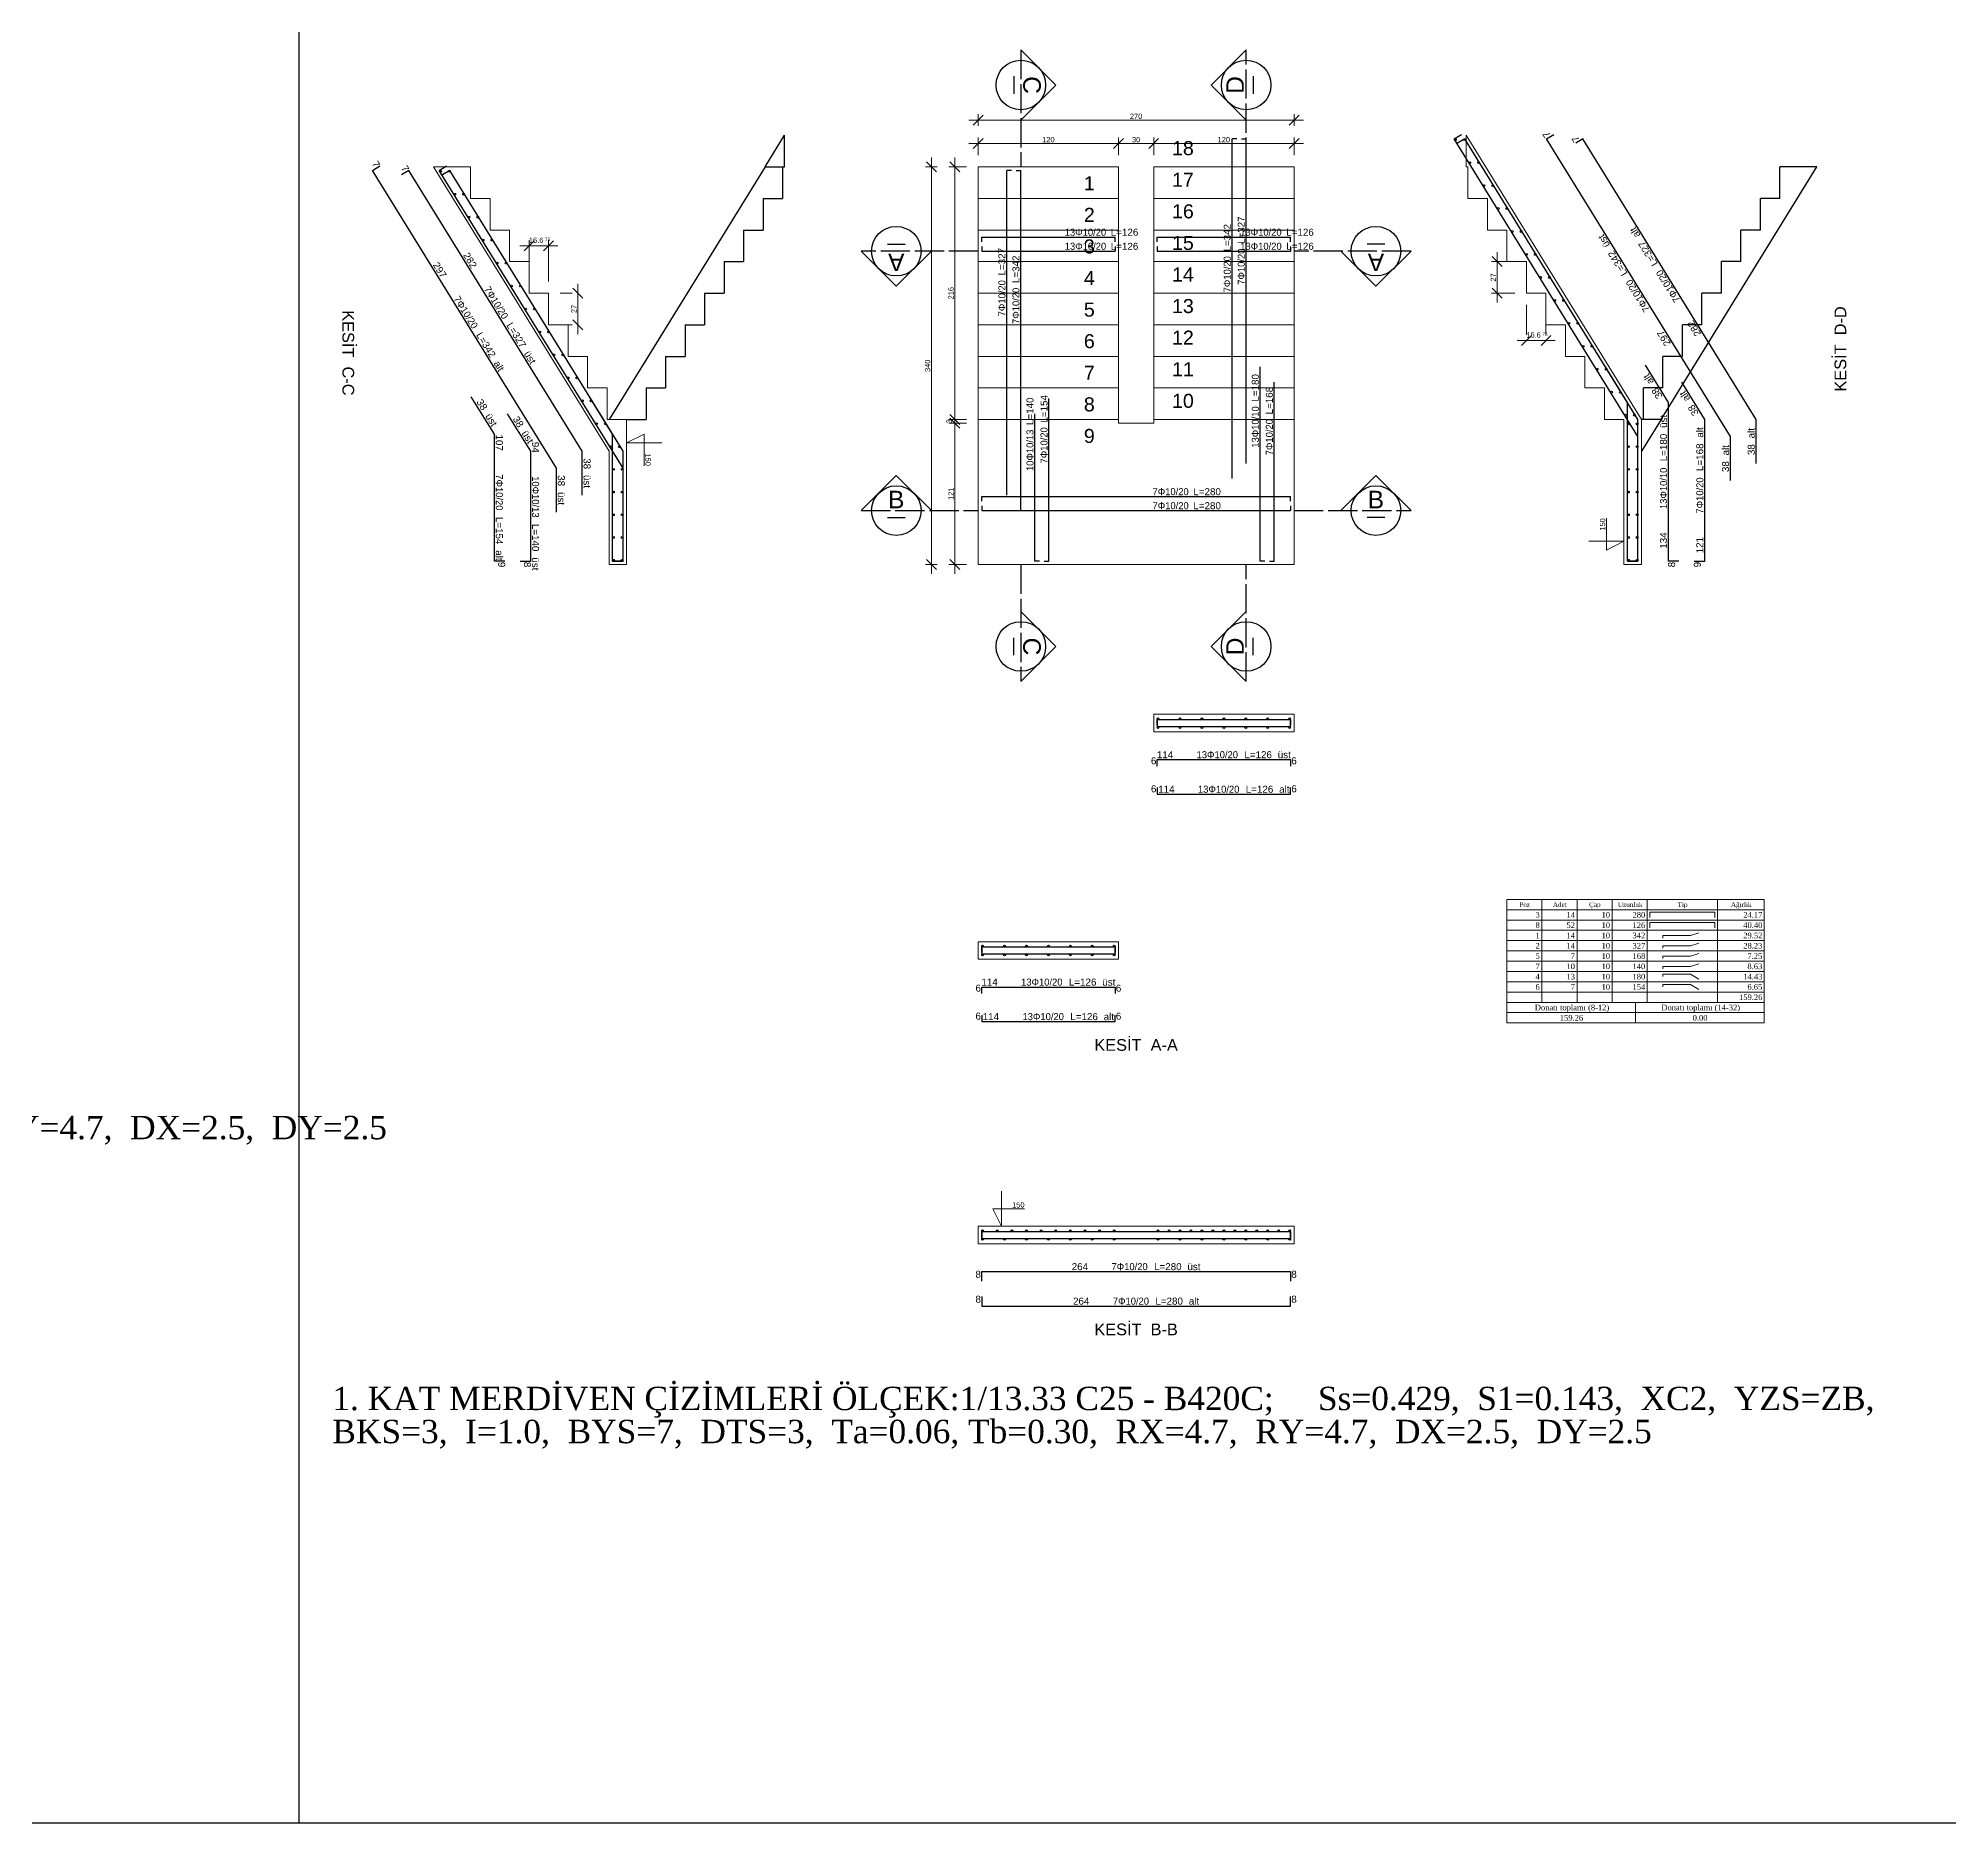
# Model space of a CAD drawing. Header units: millimetres. Extents: x 2232 to 85269, y -3593 to 5869.
# Drawn here: x 70553 to 73004, y 1369 to 3657 of the extents above; entities that cross this region are included whole.
import ezdxf

# ---------------------------------------------------------------- set-up
doc = ezdxf.new("R2010")
doc.units = ezdxf.units.MM
doc.linetypes.add('CENTER4', pattern=[56.25, 37.5, -6.25, 6.25, 6.25])
doc.linetypes.add('DASHDOT2', pattern=[12.7, 6.35, -3.175, 0, -3.175])
doc.layers.add('aks', color=251, linetype='DASHDOT2', lineweight=35)
for name, color, linetype in [('Donatı Metraj Tablosu', 7, 'Continuous'), ('Donatı Topl. Uzun. Yazısı', 7, 'Continuous'), ('Donatı Uz. Yazısı', 7, 'Continuous'), ('Donatı Yazısı', 7, 'Continuous'), ('Donatı Çizgisi', 7, 'Continuous'), ('Merdiven', 7, 'Continuous'), ('Standart', 7, 'Continuous')]:
    doc.layers.add(name, color=color, linetype=linetype)
doc.styles.add('arial_1_18', font='arial.ttf', dxfattribs={"height": 0.2})
doc.styles.add('symbol_1_18', font='symbol.ttf', dxfattribs={"height": 0.2})
doc.styles.add('times new roman_1_18', font='times.ttf', dxfattribs={"height": 0.2})

msp = doc.modelspace()

# ---------------------------------------------------------------- linework, layer by layer
for p, q in [((70887.4, 5868.7), (70887.4, 1368.7)), ((3332.4, 1368.7), (79990.7, 1368.7))]:
    msp.add_line(p, q)
at = {"layer": 'aks', "color": 6, "linetype": 'CENTER4', "lineweight": -3}
for points in [[(71813.1, 3642.2), (71813.1, 3492.2)], [(72102, 3492.2), (72102, 3642.2)], [(71758.4, 3384.1), (71608.4, 3384.1)], [(72313.4, 3384.1), (72163.4, 3384.1)], [(71608.4, 3051.4), (71758.4, 3051.4)], [(72163.4, 3051.4), (72313.4, 3051.4)], [(71813.1, 2982.2), (71813.1, 2832.2)], [(72102, 2832.2), (72102, 2982.2)]]:
    msp.add_lwpolyline(points, dxfattribs=at)
at = {"layer": 'aks', "color": 6, "linetype": 'Continuous', "lineweight": -3}
for points in [[(71813.1, 3642.2), (71858.1, 3597.2)], [(72057, 3597.2), (72102, 3642.2)], [(71804.1, 3608.4), (71804.1, 3585.9)], [(72111, 3608.4), (72111, 3585.9)], [(71858.1, 3597.2), (71813.1, 3552.2)], [(72102, 3552.2), (72057, 3597.2)], [(71653.4, 3339.1), (71608.4, 3384.1)], [(71642.1, 3393.1), (71664.6, 3393.1)], [(71698.4, 3384.1), (71653.4, 3339.1)], [(72268.4, 3339.1), (72223.4, 3384.1)], [(72279.6, 3393.1), (72257.1, 3393.1)], [(72313.4, 3384.1), (72268.4, 3339.1)], [(71608.4, 3051.4), (71653.4, 3096.4)], [(71653.4, 3096.4), (71698.4, 3051.4)], [(72223.4, 3051.4), (72268.4, 3096.4)], [(72268.4, 3096.4), (72313.4, 3051.4)], [(71642.1, 3042.4), (71664.6, 3042.4)], [(72279.6, 3042.4), (72257.1, 3042.4)], [(71813.1, 2922.2), (71858.1, 2877.2)], [(72057, 2877.2), (72102, 2922.2)], [(71804.1, 2865.9), (71804.1, 2888.4)], [(71858.1, 2877.2), (71813.1, 2832.2)], [(72102, 2832.2), (72057, 2877.2)], [(72111, 2865.9), (72111, 2888.4)]]:
    msp.add_lwpolyline(points, dxfattribs=at)
for centre in [(71813.1, 3597.2), (72102, 3597.2), (71653.4, 3384.1), (72268.4, 3384.1), (71653.4, 3051.4), (72268.4, 3051.4), (71813.1, 2877.2), (72102, 2877.2)]:
    msp.add_circle(centre, 31.8, dxfattribs=at)
at = {"layer": 'Donatı Metraj Tablosu', "color": 1, "linetype": 'Continuous', "lineweight": 5}
for points in [[(72436.3, 2552.8), (72766.3, 2552.8)], [(72436.3, 2552.8), (72436.3, 2394.4)], [(72481.3, 2552.8), (72481.3, 2420.8)], [(72526.3, 2552.8), (72526.3, 2420.8)], [(72571.3, 2552.8), (72571.3, 2420.8)], [(72616.3, 2552.8), (72616.3, 2420.8)], [(72706.3, 2552.8), (72706.3, 2420.8)], [(72766.3, 2552.8), (72766.3, 2394.4)], [(72436.3, 2539.6), (72766.3, 2539.6)], [(72436.3, 2526.4), (72766.3, 2526.4)], [(72619.6, 2536.3), (72703, 2536.3)], [(72619.6, 2529.7), (72619.6, 2536.3)], [(72703, 2529.7), (72703, 2536.3)], [(72436.3, 2513.2), (72766.3, 2513.2)], [(72436.3, 2500), (72766.3, 2500)], [(72619.6, 2523.1), (72703, 2523.1)], [(72619.6, 2516.5), (72619.6, 2523.1)], [(72636.3, 2503.3), (72636.3, 2506.6)], [(72636.3, 2506.6), (72671.8, 2506.6)], [(72671.8, 2506.6), (72682.2, 2509.9)], [(72703, 2516.5), (72703, 2523.1)], [(72436.3, 2486.8), (72766.3, 2486.8)], [(72636.3, 2490.1), (72636.3, 2493.4)], [(72636.3, 2493.4), (72671.8, 2493.4)], [(72636.3, 2476.9), (72636.3, 2480.2)], [(72636.3, 2480.2), (72671.8, 2480.2)], [(72671.8, 2493.4), (72682.2, 2496.7)], [(72671.8, 2480.2), (72682.2, 2483.5)], [(72436.3, 2473.6), (72766.3, 2473.6)], [(72436.3, 2460.4), (72766.3, 2460.4)], [(72636.3, 2463.7), (72636.3, 2467)], [(72636.3, 2467), (72671.8, 2467)], [(72636.3, 2453.8), (72636.3, 2457.1)], [(72636.3, 2457.1), (72671.8, 2457.1)], [(72671.8, 2467), (72682.2, 2470.3)], [(72671.8, 2457.1), (72682.2, 2450.5)], [(72436.3, 2447.2), (72766.3, 2447.2)], [(72436.3, 2434), (72766.3, 2434)], [(72636.3, 2440.6), (72636.3, 2443.9)], [(72636.3, 2443.9), (72671.8, 2443.9)], [(72671.8, 2443.9), (72682.2, 2437.3)], [(72436.3, 2420.8), (72766.3, 2420.8)], [(72436.3, 2407.6), (72766.3, 2407.6)], [(72601.3, 2420.8), (72601.3, 2394.4)], [(72436.3, 2394.4), (72766.3, 2394.4)]]:
    msp.add_lwpolyline(points, dxfattribs=at)
at = {"layer": 'Donatı Çizgisi', "color": 35, "linetype": 'Continuous', "lineweight": -3}
for points in [[(72368.7, 3528.2), (72377.9, 3533.9)], [(72487.2, 3528.2), (72496.4, 3533.9)], [(72084, 3092.4), (72084, 3528.2)], [(72090, 3528.2), (72084, 3528.2)], [(72096, 3528.2), (72102, 3528.2)], [(72102, 3111.8), (72102, 3528.2)], [(72604.4, 3146.3), (72368.7, 3528.2)], [(72382.2, 3528.2), (72373, 3522.5)], [(72604.4, 3168.2), (72382.2, 3528.2)], [(72722.9, 3146.3), (72487.2, 3528.2)], [(72533.7, 3528.2), (72524.5, 3522.5)], [(72755.9, 3168.2), (72533.7, 3528.2)], [(70981.8, 3487.7), (70991, 3493.4)], [(71217.6, 3105.8), (70981.8, 3487.7)], [(71028.3, 3487.7), (71019.1, 3482)], [(71250.6, 3127.7), (71028.3, 3487.7)], [(71067.3, 3487.7), (71076.5, 3493.4)], [(71303.1, 3105.8), (71067.3, 3487.7)], [(71080.8, 3487.7), (71071.6, 3482)], [(71303.1, 3127.7), (71080.8, 3487.7)], [(71795.1, 3071.3), (71795.1, 3487.7)], [(71801.1, 3487.7), (71795.1, 3487.7)], [(71807.1, 3487.7), (71813.1, 3487.7)], [(71813.1, 3051.9), (71813.1, 3487.7)], [(71762.9, 3402.1), (71933.9, 3402.1)], [(71762.9, 3396.1), (71762.9, 3402.1)], [(71762.9, 3390.1), (71762.9, 3384.1)], [(71762.9, 3384.1), (71933.9, 3384.1)], [(71933.9, 3396.1), (71933.9, 3402.1)], [(71933.9, 3390.1), (71933.9, 3384.1)], [(71987.9, 3402.1), (72158.9, 3402.1)], [(71987.9, 3396.1), (71987.9, 3402.1)], [(71987.9, 3390.1), (71987.9, 3384.1)], [(71987.9, 3384.1), (72158.9, 3384.1)], [(72158.9, 3396.1), (72158.9, 3402.1)], [(72158.9, 3390.1), (72158.9, 3384.1)], [(72120, 2986.7), (72120, 3235.6)], [(72590.9, 3190.1), (72561.4, 3238)], [(72643.4, 3190.1), (72613.9, 3238)], [(72138, 2986.7), (72138, 3216.1)], [(72604.4, 3168.2), (72574.9, 3216.1)], [(72689.9, 3168.2), (72660.4, 3216.1)], [(71138.1, 3149.6), (71108.5, 3197.5)], [(71289.6, 3149.6), (71260, 3197.5)], [(71849.1, 2986.7), (71849.1, 3195.1)], [(72590.9, 2986.7), (72590.9, 3190.1)], [(72643.4, 2986.7), (72643.4, 3190.1)], [(71184.6, 3127.7), (71155, 3175.6)], [(71303.1, 3127.7), (71273.5, 3175.6)], [(71831.1, 2986.7), (71831.1, 3175.6)], [(72604.4, 2986.7), (72604.4, 3168.2)], [(72604.4, 3111.8), (72604.4, 3168.2)], [(72689.9, 2986.7), (72689.9, 3168.2)], [(72755.9, 3111.8), (72755.9, 3168.2)], [(71138.1, 2986.7), (71138.1, 3149.6)], [(71289.6, 2986.7), (71289.6, 3149.6)], [(72604.4, 3090), (72604.4, 3146.3)], [(72722.9, 3090), (72722.9, 3146.3)], [(71184.6, 2986.7), (71184.6, 3127.7)], [(71250.6, 3071.3), (71250.6, 3127.7)], [(71303.1, 3071.3), (71303.1, 3127.7)], [(71303.1, 2986.7), (71303.1, 3127.7)], [(71217.6, 3049.5), (71217.6, 3105.8)], [(71303.1, 3049.5), (71303.1, 3105.8)], [(71762.9, 3069.4), (72158.9, 3069.4)], [(71762.9, 3063.4), (71762.9, 3069.4)], [(72158.9, 3063.4), (72158.9, 3069.4)], [(71762.9, 3057.4), (71762.9, 3051.4)], [(71762.9, 3051.4), (72158.9, 3051.4)], [(72158.9, 3057.4), (72158.9, 3051.4)], [(71151.6, 2986.7), (71138.1, 2986.7)], [(71171.1, 2986.7), (71184.6, 2986.7)], [(71289.6, 2986.7), (71303.1, 2986.7)], [(71303.1, 2986.7), (71289.6, 2986.7)], [(71837.1, 2986.7), (71831.1, 2986.7)], [(71843.1, 2986.7), (71849.1, 2986.7)], [(72126, 2986.7), (72120, 2986.7)], [(72132, 2986.7), (72138, 2986.7)], [(72604.4, 2986.7), (72590.9, 2986.7)], [(72590.9, 2986.7), (72604.4, 2986.7)], [(72656.9, 2986.7), (72643.4, 2986.7)], [(72676.4, 2986.7), (72689.9, 2986.7)], [(71987.9, 2776.2), (71987.9, 2783.4)], [(71987.9, 2783.4), (72158.9, 2783.4)], [(71987.9, 2781.7), (71987.9, 2774.4)], [(71987.9, 2774.4), (72158.9, 2774.4)], [(72158.9, 2783.4), (72158.9, 2776.2)], [(72158.9, 2774.4), (72158.9, 2781.7)], [(71987.9, 2723.7), (71987.9, 2732.1)], [(71987.9, 2732.1), (72158.9, 2732.1)], [(72158.9, 2732.1), (72158.9, 2723.7)], [(71987.9, 2696.2), (71987.9, 2687.8)], [(72158.9, 2687.8), (72158.9, 2696.2)], [(71987.9, 2687.8), (72158.9, 2687.8)], [(71762.9, 2484.6), (71762.9, 2491.9)], [(71762.9, 2491.9), (71933.9, 2491.9)], [(71762.9, 2490.1), (71762.9, 2482.9)], [(71762.9, 2482.9), (71933.9, 2482.9)], [(71933.9, 2491.9), (71933.9, 2484.6)], [(71933.9, 2482.9), (71933.9, 2490.1)], [(71762.9, 2432.1), (71762.9, 2440.5)], [(71762.9, 2440.5), (71933.9, 2440.5)], [(71933.9, 2440.5), (71933.9, 2432.1)], [(71762.9, 2404.6), (71762.9, 2396.2)], [(71933.9, 2396.2), (71933.9, 2404.6)], [(71762.9, 2396.2), (71933.9, 2396.2)], [(71762.9, 2129.2), (71762.9, 2118)], [(71762.9, 2115.7), (71762.9, 2127)], [(71762.9, 2127), (72158.9, 2127)], [(71762.9, 2118), (72158.9, 2118)], [(72158.9, 2118), (72158.9, 2129.2)], [(72158.9, 2127), (72158.9, 2115.7)], [(71762.9, 2063.2), (71762.9, 2075.6)], [(71762.9, 2075.6), (72158.9, 2075.6)], [(72158.9, 2075.6), (72158.9, 2063.2)], [(71762.9, 2043.7), (71762.9, 2031.4)], [(72158.9, 2031.4), (72158.9, 2043.7)], [(71762.9, 2031.4), (72158.9, 2031.4)]]:
    msp.add_lwpolyline(points, dxfattribs=at)
for centre in [(72370.5, 3527.1), (72381.8, 3527.1), (71069.1, 3486.6), (71080.4, 3486.6), (72388.7, 3497.6), (72400, 3497.6), (71087.3, 3457.1), (71098.6, 3457.1), (72406.9, 3468.2), (72418.1, 3468.2), (72425.1, 3438.8), (72436.3, 3438.8), (71105.5, 3427.7), (71116.7, 3427.7), (72443.2, 3409.3), (72454.5, 3409.3), (71123.7, 3398.3), (71134.9, 3398.3), (71141.8, 3368.8), (71153.1, 3368.8), (72461.4, 3379.9), (72472.7, 3379.9), (71160, 3339.4), (71171.3, 3339.4), (72479.6, 3350.4), (72490.8, 3350.4), (71178.2, 3309.9), (71189.4, 3309.9), (72497.7, 3321), (72509, 3321), (72515.9, 3291.6), (72527.2, 3291.6), (71196.3, 3280.5), (71207.6, 3280.5), (72534.1, 3262.1), (72545.3, 3262.1), (71214.5, 3251.1), (71225.8, 3251.1), (71232.7, 3221.6), (71243.9, 3221.6), (72552.3, 3232.7), (72563.5, 3232.7), (71250.9, 3192.2), (71262.1, 3192.2), (72570.4, 3203.3), (72581.7, 3203.3), (71269, 3162.8), (71280.3, 3162.8), (72588.6, 3173.8), (72592.1, 3162.6), (72599.9, 3173.8), (72603.3, 3162.6), (71287.2, 3133.3), (71298.5, 3133.3), (72592.1, 3133.4), (72603.3, 3133.4), (71290.7, 3104.3), (71301.9, 3104.3), (72592.1, 3104.3), (72603.3, 3104.3), (71290.7, 3075.2), (71301.9, 3075.2), (72592.1, 3075.2), (72603.3, 3075.2), (71290.7, 3046.1), (71301.9, 3046.1), (72592.1, 3046.1), (72603.3, 3046.1), (71290.7, 3016.9), (71301.9, 3016.9), (72592.1, 3016.9), (72603.3, 3016.9), (71290.7, 2987.8), (71301.9, 2987.8), (72592.1, 2987.8), (72603.3, 2987.8), (71989, 2784.6), (71989, 2773.3), (72017.1, 2784.6), (72017.1, 2773.3), (72045.3, 2784.6), (72045.3, 2773.3), (72073.4, 2784.6), (72073.4, 2773.3), (72101.5, 2784.6), (72101.5, 2773.3), (72129.6, 2784.6), (72129.6, 2773.3), (72157.8, 2784.6), (72157.8, 2773.3), (71764, 2493), (71764, 2481.7), (71792.1, 2493), (71792.1, 2481.7), (71820.3, 2493), (71820.3, 2481.7), (71848.4, 2493), (71848.4, 2481.7), (71876.5, 2493), (71876.5, 2481.7), (71904.6, 2493), (71904.6, 2481.7), (71932.8, 2493), (71932.8, 2481.7), (71764, 2128.1), (71764, 2116.9), (71782.8, 2128.1), (71792.1, 2116.9), (71801.5, 2128.1), (71820.3, 2128.1), (71820.3, 2116.9), (71839, 2128.1), (71848.4, 2116.9), (71857.8, 2128.1), (71876.5, 2128.1), (71876.5, 2116.9), (71895.3, 2128.1), (71904.6, 2116.9), (71914, 2128.1), (71932.8, 2128.1), (71932.8, 2116.9), (71989, 2128.1), (71989, 2116.9), (72003.1, 2128.1), (72017.1, 2128.1), (72017.1, 2116.9), (72031.2, 2128.1), (72045.3, 2128.1), (72045.3, 2116.9), (72059.3, 2128.1), (72073.4, 2128.1), (72073.4, 2116.9), (72087.5, 2128.1), (72101.5, 2128.1), (72101.5, 2116.9), (72115.6, 2128.1), (72129.6, 2128.1), (72129.6, 2116.9), (72143.7, 2128.1), (72157.8, 2128.1), (72157.8, 2116.9)]:
    msp.add_circle(centre, 1.12, dxfattribs=at)
at = {"layer": 'Merdiven', "color": 134, "linetype": 'Continuous', "lineweight": -3}
for points in [[(71485.1, 3492.2), (71510.1, 3532.7)], [(71510.1, 3492.2), (71510.1, 3532.7)], [(71485.1, 3492.2), (71285.1, 3168.2)], [(71485.1, 3492.2), (71507.6, 3492.2)], [(71507.6, 3492.2), (71507.6, 3451.7)], [(71507.6, 3492.2), (71510.1, 3492.2)], [(72633.9, 3168.2), (72833.9, 3492.2)], [(72833.9, 3492.2), (72786.4, 3492.2)], [(72786.4, 3451.7), (72786.4, 3492.2)], [(71482.6, 3451.7), (71482.6, 3411.2)], [(71482.6, 3451.7), (71507.6, 3451.7)], [(72786.4, 3451.7), (72761.4, 3451.7)], [(72761.4, 3411.2), (72761.4, 3451.7)], [(71457.6, 3411.2), (71457.6, 3370.7)], [(71457.6, 3411.2), (71482.6, 3411.2)], [(72761.4, 3411.2), (72736.4, 3411.2)], [(72736.4, 3370.7), (72736.4, 3411.2)], [(71432.6, 3370.7), (71432.6, 3330.2)], [(71432.6, 3370.7), (71457.6, 3370.7)], [(72736.4, 3370.7), (72711.4, 3370.7)], [(72711.4, 3330.2), (72711.4, 3370.7)], [(71407.6, 3330.2), (71407.6, 3289.7)], [(71407.6, 3330.2), (71432.6, 3330.2)], [(72711.4, 3330.2), (72686.4, 3330.2)], [(72686.4, 3289.7), (72686.4, 3330.2)], [(71382.6, 3289.7), (71382.6, 3249.2)], [(71382.6, 3289.7), (71407.6, 3289.7)], [(72686.4, 3289.7), (72661.4, 3289.7)], [(72661.4, 3249.2), (72661.4, 3289.7)], [(71357.6, 3249.2), (71357.6, 3208.7)], [(71357.6, 3249.2), (71382.6, 3249.2)], [(72661.4, 3249.2), (72636.4, 3249.2)], [(72636.4, 3208.7), (72636.4, 3249.2)], [(71332.6, 3208.7), (71332.6, 3168.2)], [(71332.6, 3208.7), (71357.6, 3208.7)], [(72636.4, 3208.7), (72611.4, 3208.7)], [(72611.4, 3168.2), (72611.4, 3208.7)], [(71307.6, 3168.2), (71332.6, 3168.2)], [(72633.9, 3168.2), (72608.9, 3127.7)], [(72611.4, 3168.2), (72608.9, 3168.2)], [(72633.9, 3168.2), (72611.4, 3168.2)]]:
    msp.add_lwpolyline(points, dxfattribs=at)
at = {"layer": 'Merdiven', "color": 1, "linetype": 'Continuous', "lineweight": 5}
for points in [[(72608.9, 3168.2), (72383.9, 3532.7)], [(72383.9, 3492.2), (72383.9, 3532.7)], [(71060.1, 3492.2), (71107.6, 3492.2)], [(71060.1, 3492.2), (71285.1, 3127.7)], [(71107.6, 3492.2), (71107.6, 3451.7)], [(71938.4, 3492.2), (71758.4, 3492.2)], [(71758.4, 3492.2), (71758.4, 3168.2)], [(71758.4, 3492.2), (71938.4, 3492.2)], [(71938.4, 3168.2), (71938.4, 3492.2)], [(71983.4, 3492.2), (72163.4, 3492.2)], [(71983.4, 3168.2), (71983.4, 3492.2)], [(72163.4, 3492.2), (72163.4, 3168.2)], [(72386.4, 3492.2), (72383.9, 3492.2)], [(72386.4, 3451.7), (72386.4, 3492.2)], [(71107.6, 3451.7), (71132.6, 3451.7)], [(71132.6, 3451.7), (71132.6, 3411.2)], [(71758.4, 3451.7), (71938.4, 3451.7)], [(72163.4, 3451.7), (71983.4, 3451.7)], [(72411.4, 3451.7), (72386.4, 3451.7)], [(72411.4, 3411.2), (72411.4, 3451.7)], [(71132.6, 3411.2), (71157.6, 3411.2)], [(71157.6, 3411.2), (71157.6, 3370.7)], [(71758.4, 3411.2), (71938.4, 3411.2)], [(72163.4, 3411.2), (71983.4, 3411.2)], [(72436.4, 3411.2), (72411.4, 3411.2)], [(72436.4, 3370.7), (72436.4, 3411.2)], [(71157.6, 3370.7), (71182.6, 3370.7)], [(71182.6, 3370.7), (71182.6, 3330.2)], [(71758.4, 3370.7), (71938.4, 3370.7)], [(72163.4, 3370.7), (71983.4, 3370.7)], [(72461.4, 3370.7), (72436.4, 3370.7)], [(72461.4, 3330.2), (72461.4, 3370.7)], [(71182.6, 3330.2), (71207.6, 3330.2)], [(71207.6, 3330.2), (71207.6, 3289.7)], [(71758.4, 3330.2), (71938.4, 3330.2)], [(72163.4, 3330.2), (71983.4, 3330.2)], [(72486.4, 3330.2), (72461.4, 3330.2)], [(72486.4, 3289.7), (72486.4, 3330.2)], [(71207.6, 3289.7), (71232.6, 3289.7)], [(71232.6, 3289.7), (71232.6, 3249.2)], [(71758.4, 3289.7), (71938.4, 3289.7)], [(72163.4, 3289.7), (71983.4, 3289.7)], [(72511.4, 3289.7), (72486.4, 3289.7)], [(72511.4, 3249.2), (72511.4, 3289.7)], [(71232.6, 3249.2), (71257.6, 3249.2)], [(71257.6, 3249.2), (71257.6, 3208.7)], [(71758.4, 3249.2), (71938.4, 3249.2)], [(72163.4, 3249.2), (71983.4, 3249.2)], [(72536.4, 3249.2), (72511.4, 3249.2)], [(72536.4, 3208.7), (72536.4, 3249.2)], [(71257.6, 3208.7), (71282.6, 3208.7)], [(71282.6, 3208.7), (71282.6, 3168.2)], [(71758.4, 3208.7), (71938.4, 3208.7)], [(72163.4, 3208.7), (71983.4, 3208.7)], [(72561.4, 3208.7), (72536.4, 3208.7)], [(72561.4, 3168.2), (72561.4, 3208.7)], [(71282.6, 3168.2), (71285.1, 3168.2)], [(71285.1, 3168.2), (71307.6, 3168.2)], [(71307.6, 3168.2), (71307.6, 2982.2)], [(71758.4, 3168.2), (71938.4, 3168.2)], [(71758.4, 2982.2), (71758.4, 3168.2)], [(71758.4, 3168.2), (71938.4, 3168.2)], [(71938.4, 3168.2), (71938.4, 3163.7)], [(71938.4, 3163.7), (71983.4, 3163.7)], [(71983.4, 3163.7), (71983.4, 3168.2)], [(71983.4, 3168.2), (72163.4, 3168.2)], [(72163.4, 3168.2), (71983.4, 3168.2)], [(72163.4, 3168.2), (71983.4, 3168.2)], [(72163.4, 3168.2), (72163.4, 2982.2)], [(72586.4, 3168.2), (72561.4, 3168.2)], [(72586.4, 2982.2), (72586.4, 3168.2)], [(72608.9, 3127.7), (72608.9, 3168.2)], [(71285.1, 2982.2), (71285.1, 3127.7)], [(72608.9, 2982.2), (72608.9, 3127.7)], [(71307.6, 2982.2), (71285.1, 2982.2)], [(72163.4, 2982.2), (71758.4, 2982.2)], [(72608.9, 2982.2), (72586.4, 2982.2)], [(71983.4, 2790.2), (71983.4, 2767.7)], [(72163.4, 2790.2), (71983.4, 2790.2)], [(72163.4, 2767.7), (72163.4, 2790.2)], [(71983.4, 2767.7), (72163.4, 2767.7)], [(71758.4, 2498.6), (71758.4, 2476.1)], [(71938.4, 2498.6), (71758.4, 2498.6)], [(71758.4, 2476.1), (71938.4, 2476.1)], [(71938.4, 2476.1), (71938.4, 2498.6)], [(71758.4, 2111.2), (71758.4, 2133.7)], [(71758.4, 2133.7), (72163.4, 2133.7)], [(72163.4, 2133.7), (72163.4, 2111.2)], [(72163.4, 2111.2), (71758.4, 2111.2)]]:
    msp.add_lwpolyline(points, dxfattribs=at)
at = {"layer": 'Standart', "color": 163, "linetype": 'Continuous', "lineweight": 5}
for points in [[(71764.8, 3558.6), (71752, 3545.8)], [(72169.8, 3558.6), (72157, 3545.8)], [(71764.8, 3528.6), (71752, 3515.8)], [(71944.8, 3528.6), (71932, 3515.8)], [(71989.8, 3528.6), (71977, 3515.8)], [(72169.8, 3528.6), (72157, 3515.8)], [(71692, 3498.6), (71704.8, 3485.8)], [(71722, 3498.6), (71734.8, 3485.8)], [(71188.9, 3397.3), (71176.2, 3384.6)], [(71213.9, 3397.3), (71201.2, 3384.6)], [(72417.6, 3377.1), (72430.3, 3364.3)], [(71238.7, 3336.6), (71251.4, 3323.8)], [(72417.6, 3336.6), (72430.3, 3323.8)], [(71238.7, 3296.1), (71251.4, 3283.3)], [(72467.8, 3275.8), (72455.1, 3263.1)], [(72492.8, 3275.8), (72480.1, 3263.1)], [(71722, 3174.6), (71734.8, 3161.8)], [(71722, 3170.1), (71734.8, 3157.3)], [(71692, 2988.6), (71704.8, 2975.8)], [(71722, 2988.6), (71734.8, 2975.8)]]:
    msp.add_lwpolyline(points, dxfattribs=at)
at = {"layer": 'Standart', "color": 1, "linetype": 'Continuous', "lineweight": 5}
for points in [[(71758.4, 3544.7), (71758.4, 3559.7)], [(72163.4, 3544.7), (72163.4, 3559.7)], [(71746.4, 3552.2), (72175.4, 3552.2)], [(71758.4, 3507.2), (71758.4, 3529.7)], [(71938.4, 3507.2), (71938.4, 3529.7)], [(71983.4, 3507.2), (71983.4, 3529.7)], [(72163.4, 3507.2), (72163.4, 3529.7)], [(71746.4, 3522.2), (72175.4, 3522.2)], [(71705.9, 3492.2), (71690.9, 3492.2)], [(71698.4, 2970.2), (71698.4, 3504.2)], [(71743.4, 3492.2), (71720.9, 3492.2)], [(71728.4, 2970.2), (71728.4, 3504.2)], [(71170.6, 3390.9), (71219.6, 3390.9)], [(71182.6, 3345.2), (71182.6, 3398.4)], [(71207.6, 3345.2), (71207.6, 3398.4)], [(72423.9, 3318.2), (72423.9, 3382.7)], [(72446.4, 3370.7), (72416.4, 3370.7)], [(71245.1, 3277.7), (71245.1, 3342.2)], [(71222.6, 3330.2), (71237.6, 3330.2)], [(72446.4, 3330.2), (72416.4, 3330.2)], [(72461.4, 3315.2), (72461.4, 3276.9)], [(72486.4, 3315.2), (72486.4, 3276.9)], [(71222.6, 3289.7), (71237.6, 3289.7)], [(72449.4, 3269.4), (72498.4, 3269.4)], [(71743.4, 3168.2), (71720.9, 3168.2)], [(71743.4, 3163.7), (71720.9, 3163.7)], [(71307.6, 3138.2), (71330.1, 3149.4)], [(71330.1, 3138.2), (71307.6, 3138.2)], [(71307.6, 3123.2), (71307.6, 3138.2)], [(71330.1, 3149.4), (71330.1, 3138.2)], [(71330.1, 3138.2), (71330.1, 3108.7)], [(71330.1, 3138.2), (71352.6, 3138.2)], [(72563.9, 3012.2), (72563.9, 3041.6)], [(72586.4, 3027.2), (72586.4, 3012.2)], [(72563.9, 3012.2), (72541.4, 3012.2)], [(72586.4, 3012.2), (72563.9, 3000.9)], [(72563.9, 3000.9), (72563.9, 3012.2)], [(72563.9, 3012.2), (72586.4, 3012.2)], [(71705.9, 2982.2), (71690.9, 2982.2)], [(71743.4, 2982.2), (71720.9, 2982.2)], [(71788.4, 2156.2), (71788.4, 2178.7)], [(71788.4, 2133.7), (71777.1, 2156.2)], [(71777.1, 2156.2), (71788.4, 2156.2)], [(71788.4, 2156.2), (71788.4, 2133.7)], [(71788.4, 2156.2), (71817.8, 2156.2)], [(71803.4, 2133.7), (71788.4, 2133.7)]]:
    msp.add_lwpolyline(points, dxfattribs=at)

# ---------------------------------------------------------------- texts
at = {"layer": 'aks', "color": 1, "linetype": 'Continuous', "lineweight": -3, "style": 'arial_1_18'}
for s, rotation, p in [('C', 270, (71816.1, 3608.5)), ('D', 90, (72099, 3585.9)), ('A', 180, (71663.9, 3381.1)), ('A', 180, (72278.9, 3381.1)), ('C', 270, (71816.1, 2888.5)), ('D', 90, (72099, 2865.9))]:
    msp.add_text(s, height=22.5, rotation=rotation, dxfattribs=at).set_placement(p)
for p in [(71642.9, 3054.4), (72257.9, 3054.4)]:
    msp.add_text('B', height=22.5, dxfattribs=at).set_placement(p)
at = {"layer": 'Donatı Metraj Tablosu', "color": 1, "linetype": 'Continuous', "lineweight": 5, "style": 'times new roman_1_18'}
for s, height, p in [('Poz', 6, (72452.2, 2543.2)), ('Adet', 6, (72495.2, 2543.2)), ('Çap', 6, (72541.7, 2543.2)), ('Uzunluk', 6, (72578.6, 2543.2)), ('Tip', 6, (72655.2, 2543.2)), ('Ağırlık', 6, (72723.5, 2543.2)), ('3', 7.2, (72473, 2529.4)), ('14', 7.2, (72512.7, 2529.4)), ('10', 7.2, (72557.7, 2529.4)), ('280', 7.2, (72597.4, 2529.4)), ('24.17', 7.2, (72739.4, 2529.4)), ('8', 7.2, (72473, 2516.2)), ('1', 7.2, (72473, 2503)), ('52', 7.2, (72512.7, 2516.2)), ('14', 7.2, (72512.7, 2503)), ('10', 7.2, (72557.7, 2516.2)), ('10', 7.2, (72557.7, 2503)), ('342', 7.2, (72597.4, 2503)), ('126', 7.2, (72597.4, 2516.2)), ('40.40', 7.2, (72739.4, 2516.2)), ('29.52', 7.2, (72739.4, 2503)), ('2', 7.2, (72473, 2489.8)), ('5', 7.2, (72473, 2476.6)), ('14', 7.2, (72512.7, 2489.8)), ('7', 7.2, (72518, 2476.6)), ('10', 7.2, (72557.7, 2489.8)), ('10', 7.2, (72557.7, 2476.6)), ('327', 7.2, (72597.4, 2489.8)), ('168', 7.2, (72597.4, 2476.6)), ('28.23', 7.2, (72739.4, 2489.8)), ('7.25', 7.2, (72744.7, 2476.6)), ('4', 7.2, (72473, 2450.2)), ('7', 7.2, (72473, 2463.4)), ('10', 7.2, (72512.7, 2463.4)), ('13', 7.2, (72512.7, 2450.2)), ('10', 7.2, (72557.7, 2463.4)), ('10', 7.2, (72557.7, 2450.2)), ('140', 7.2, (72597.4, 2463.4)), ('180', 7.2, (72597.4, 2450.2)), ('14.43', 7.2, (72739.4, 2450.2)), ('8.63', 7.2, (72744.7, 2463.4)), ('6', 7.2, (72473, 2437)), ('7', 7.2, (72518, 2437)), ('10', 7.2, (72557.7, 2437)), ('154', 7.2, (72597.4, 2437)), ('159.26', 7.2, (72734, 2423.8)), ('6.65', 7.2, (72744.7, 2437)), ('Donatı toplamı (8-12)', 7.2, (72472.1, 2410.6)), ('159.26', 7.2, (72504.2, 2397.4)), ('Donatı toplamı (14-32)', 7.2, (72634.4, 2410.6)), ('0.00', 7.2, (72674.5, 2397.4))]:
    msp.add_text(s, height=height, dxfattribs=at).set_placement(p)
at = {"layer": 'Donatı Topl. Uzun. Yazısı', "color": 1, "linetype": 'Continuous', "lineweight": -3, "style": 'arial_1_18'}
for s, p in [('L=126', (71928.4, 3403.9)), ('L=126', (72153.4, 3403.9)), ('L=126', (71928.4, 3385.9)), ('L=126', (72153.4, 3385.9)), ('L=280', (72034.3, 3071.2)), ('L=280', (72034.3, 3053.2)), ('L=126', (72099.7, 2733.9)), ('L=126', (72101.5, 2689.6)), ('L=126', (71874.7, 2442.3)), ('L=126', (71876.5, 2398)), ('L=280', (71983.9, 2077.4)), ('L=280', (71985.6, 2033.2))]:
    msp.add_text(s, height=9, dxfattribs=at).set_placement(p)
for s, rotation, p in [('L=342', 90, (72082.2, 3383.7)), ('L=327', 90, (72100.2, 3393.4)), ('L=327', 90, (71793.3, 3352.9)), ('L=342', 121.6864, (72591.5, 3355.9)), ('L=327', 121.6864, (72630.3, 3368.3)), ('L=342', 90, (71811.3, 3343.2)), ('L=327', 301.6864, (71153.1, 3289.1)), ('L=342', 301.6864, (71114.2, 3276.6)), ('L=180', 90, (72118.2, 3191.2)), ('L=140', 90, (71829.3, 3161.2)), ('L=154', 90, (71847.3, 3164.3)), ('L=168', 90, (72136.2, 3174.8)), ('L=180', 90, (72641.6, 3114.7)), ('L=168', 90, (72688.1, 3102.2)), ('L=154', 270, (71139.9, 3043.4)), ('L=140', 270, (71186.4, 3034.4))]:
    msp.add_text(s, height=9, rotation=rotation, dxfattribs=at).set_placement(p)
at = {"layer": 'Donatı Uz. Yazısı', "color": 1, "linetype": 'Continuous', "lineweight": -3, "style": 'arial_1_18'}
for s, rotation, p in [('7', 121.6864, (72492.8, 3532.8)), ('7', 121.6864, (72530.1, 3527.1)), ('7', 301.6864, (70980.7, 3496.4)), ('7', 301.6864, (71018, 3490.7)), ('282', 301.6864, (71097.6, 3378.9)), ('297', 301.6864, (71058.8, 3366.5)), ('282', 121.6864, (72685.8, 3278.4)), ('297', 121.6864, (72646.9, 3266)), ('38', 301.6864, (71114.7, 3190.8)), ('38', 121.6864, (72636.2, 3198.3)), ('38', 121.6864, (72682.7, 3176.4)), ('38', 301.6864, (71161.2, 3168.9)), ('107', 270, (71139.9, 3149)), ('94', 270, (71186.4, 3139.6)), ('38', 270, (71252.4, 3118.6)), ('38', 90, (72721.1, 3100.8)), ('38', 90, (72754.1, 3122.6)), ('38', 270, (71219.4, 3096.8)), ('134', 90, (72641.6, 3002.5)), ('121', 90, (72688.1, 2996.6)), ('9', 270, (71143, 2985.7)), ('8', 270, (71176, 2985.7)), ('8', 90, (72652, 2978.7)), ('9', 90, (72685, 2978.7))]:
    msp.add_text(s, height=9, rotation=rotation, dxfattribs=at).set_placement(p)
for s, p in [('6', (71979.9, 2726.1)), ('114', (71987.5, 2733.9)), ('6', (72159.9, 2726.1)), ('6', (71979.9, 2690.2)), ('114', (71989.2, 2689.6)), ('6', (72159.9, 2690.2)), ('114', (71762.5, 2442.3)), ('6', (71754.9, 2434.5)), ('6', (71934.9, 2434.5)), ('6', (71754.9, 2398.6)), ('114', (71764.2, 2398)), ('6', (71934.9, 2398.6)), ('264', (71878.3, 2077.4)), ('8', (71754.9, 2067.6)), ('8', (72159.9, 2067.6)), ('8', (71754.9, 2035.7)), ('264', (71880, 2033.2)), ('8', (72159.9, 2035.7))]:
    msp.add_text(s, height=9, dxfattribs=at).set_placement(p)
at = {"layer": 'Donatı Yazısı', "color": 1, "linetype": 'Continuous', "lineweight": -3}
for s, style, p in [('13F10/20', 'symbol_1_18', (71869.4, 3403.9)), ('13F10/20', 'symbol_1_18', (72094.4, 3403.9)), ('13F10/20', 'symbol_1_18', (71869.4, 3385.9)), ('13F10/20', 'symbol_1_18', (72094.4, 3385.9)), ('7F10/20', 'symbol_1_18', (71981.9, 3071.2)), ('7F10/20', 'symbol_1_18', (71981.9, 3053.2)), ('13F10/20', 'symbol_1_18', (72038.4, 2733.9)), ('üst', 'arial_1_18', (72142.5, 2733.9)), ('13F10/20', 'symbol_1_18', (72040.2, 2689.6)), ('alt', 'arial_1_18', (72144.3, 2689.6)), ('13F10/20', 'symbol_1_18', (71813.4, 2442.3)), ('üst', 'arial_1_18', (71917.5, 2442.3)), ('13F10/20', 'symbol_1_18', (71815.2, 2398)), ('alt', 'arial_1_18', (71919.3, 2398)), ('7F10/20', 'symbol_1_18', (71929.3, 2077.4)), ('üst', 'arial_1_18', (72026.7, 2077.4)), ('7F10/20', 'symbol_1_18', (71931, 2033.2)), ('alt', 'arial_1_18', (72028.5, 2033.2))]:
    msp.add_text(s, height=9, dxfattribs=dict(at, style=style)).set_placement(p)
for s, rotation, style, p in [('alt', 121.6864, 'arial_1_18', (72607.8, 3404.7)), ('7F10/20', 90, 'symbol_1_18', (72100.2, 3341)), ('üst', 121.6864, 'arial_1_18', (72569, 3392.3)), ('7F10/20', 90, 'symbol_1_18', (72082.2, 3331.3)), ('7F10/20', 121.6864, 'symbol_1_18', (72659, 3321.8)), ('7F10/20', 301.6864, 'symbol_1_18', (71124.4, 3335.5)), ('7F10/20', 90, 'symbol_1_18', (71793.3, 3300.5)), ('7F10/20', 90, 'symbol_1_18', (71811.3, 3290.8)), ('7F10/20', 121.6864, 'symbol_1_18', (72620.2, 3309.4)), ('7F10/20', 301.6864, 'symbol_1_18', (71085.5, 3323.1)), ('alt', 301.6864, 'arial_1_18', (71136.7, 3240.2)), ('üst', 301.6864, 'arial_1_18', (71175.5, 3252.6)), ('alt', 121.6864, 'arial_1_18', (72625, 3216.6)), ('alt', 121.6864, 'arial_1_18', (72671.5, 3194.7)), ('üst', 301.6864, 'arial_1_18', (71126, 3172.5)), ('13F10/10', 90, 'symbol_1_18', (72118.2, 3132.1)), ('7F10/20', 90, 'symbol_1_18', (72136.2, 3122.4)), ('üst', 90, 'arial_1_18', (72641.6, 3157.5)), ('üst', 301.6864, 'arial_1_18', (71172.5, 3150.6)), ('10F10/13', 90, 'symbol_1_18', (71829.3, 3102.2)), ('7F10/20', 90, 'symbol_1_18', (71847.3, 3111.9)), ('alt', 90, 'arial_1_18', (72688.1, 3145)), ('alt', 90, 'arial_1_18', (72754.1, 3144.1)), ('alt', 90, 'arial_1_18', (72721.1, 3122.2)), ('7F10/20', 270, 'symbol_1_18', (71139.9, 3098)), ('10F10/13', 270, 'symbol_1_18', (71186.4, 3095.6)), ('üst', 270, 'arial_1_18', (71252.4, 3097.2)), ('13F10/10', 90, 'symbol_1_18', (72641.6, 3053.4)), ('7F10/20', 90, 'symbol_1_18', (72688.1, 3047.6)), ('üst', 270, 'arial_1_18', (71219.4, 3075.3)), ('alt', 270, 'arial_1_18', (71139.9, 3000.6)), ('üst', 270, 'arial_1_18', (71186.4, 2991.5))]:
    msp.add_text(s, height=9, rotation=rotation, dxfattribs=dict(at, style=style)).set_placement(p)
at = {"layer": 'Merdiven', "color": 1, "linetype": 'Continuous', "lineweight": 5, "style": 'arial_1_18'}
for s, p in [('18', (72006.9, 3507.2)), ('17', (72006.9, 3466.7)), ('1', (71893.9, 3462.2)), ('2', (71893.9, 3421.7)), ('16', (72006.9, 3426.2)), ('3', (71893.9, 3381.2)), ('15', (72006.9, 3385.7)), ('4', (71893.9, 3340.7)), ('14', (72006.9, 3345.2)), ('5', (71893.9, 3300.2)), ('13', (72006.9, 3304.7)), ('6', (71893.9, 3259.7)), ('12', (72006.9, 3264.2)), ('7', (71893.9, 3219.2)), ('11', (72006.9, 3223.7)), ('8', (71893.9, 3178.7)), ('10', (72006.9, 3183.2)), ('9', (71893.9, 3138.2))]:
    msp.add_text(s, height=18, dxfattribs=at).set_placement(p)
at = {"layer": 'Standart', "color": 1, "linetype": 'Continuous', "lineweight": 5}
for s, height, style, p in [('270', 6.84, 'arial_1_18', (71952.9, 3553.7)), ('120', 6.84, 'arial_1_18', (71840.4, 3523.7)), ('30', 6.84, 'arial_1_18', (71955.6, 3523.7)), ('120', 6.84, 'arial_1_18', (72065.4, 3523.7)), ('16.6', 6.84, 'arial_1_18', (71182.3, 3394.7)), ('75', 4.45, 'arial_1_18', (71202.8, 3397.1)), ('16.6', 6.84, 'arial_1_18', (72461.2, 3273.2)), ('75', 4.45, 'arial_1_18', (72481.7, 3275.6)), ('1. BODRUM MERDİVEN ÇİZİMLERİ ÖLÇEK:1/13.33 C25 - B420C;     Ss=0.429,  S1=0.143,  XC2,  YZS=ZB,  BKS=3,  I=1.0,  BYS=7,  DTS=3,  Ta=0.06, Tb=0.30,  RX=4.7,  RY=4.7,  DX=2.5,  DY=2.5', 30, 'times new roman_1_18', (67202.8, 2245.3)), ('150', 6.84, 'arial_1_18', (71801.9, 2157.7)), ('1. KAT MERDİVEN ÇİZİMLERİ ÖLÇEK:1/13.33 C25 - B420C;     Ss=0.429,  S1=0.143,  XC2,  YZS=ZB,  ', 30, 'times new roman_1_18', (70930.3, 1897.9)), ('BKS=3,  I=1.0,  BYS=7,  DTS=3,  Ta=0.06, Tb=0.30,  RX=4.7,  RY=4.7,  DX=2.5,  DY=2.5', 30, 'times new roman_1_18', (70930.3, 1855.5))]:
    msp.add_text(s, height=height, dxfattribs=dict(at, style=style)).set_placement(p)
at = {"layer": 'Standart', "color": 1, "linetype": 'Continuous', "lineweight": 5, "style": 'arial_1_18'}
for s, rotation, p in [('216', 90, (71726.9, 3322.2)), ('27', 90, (72422.4, 3345.1)), ('27', 90, (71243.6, 3304.6)), ('340', 90, (71696.9, 3229.2)), ('3', 90, (71724.6, 3163.3)), ('150', 270, (71331.6, 3124.7)), ('121', 90, (71726.9, 3065)), ('150', 90, (72562.4, 3025.7))]:
    msp.add_text(s, height=6.84, rotation=rotation, dxfattribs=at).set_placement(p)
at = {"layer": 'Standart', "color": 1, "linetype": 'Continuous', "lineweight": -3, "style": 'arial_1_18'}
for s, rotation, p in [('KESİT  D-D', 90, (72871.4, 3204)), ('KESİT  C-C', 270, (70943.2, 3308.4))]:
    msp.add_text(s, height=15, rotation=rotation, dxfattribs=at).set_placement(p)
for s, p in [('KESİT  A-A', (71907.3, 2358.7)), ('KESİT  B-B', (71907.3, 1993.9))]:
    msp.add_text(s, height=15, dxfattribs=at).set_placement(p)

doc.saveas('drawing.dxf')
